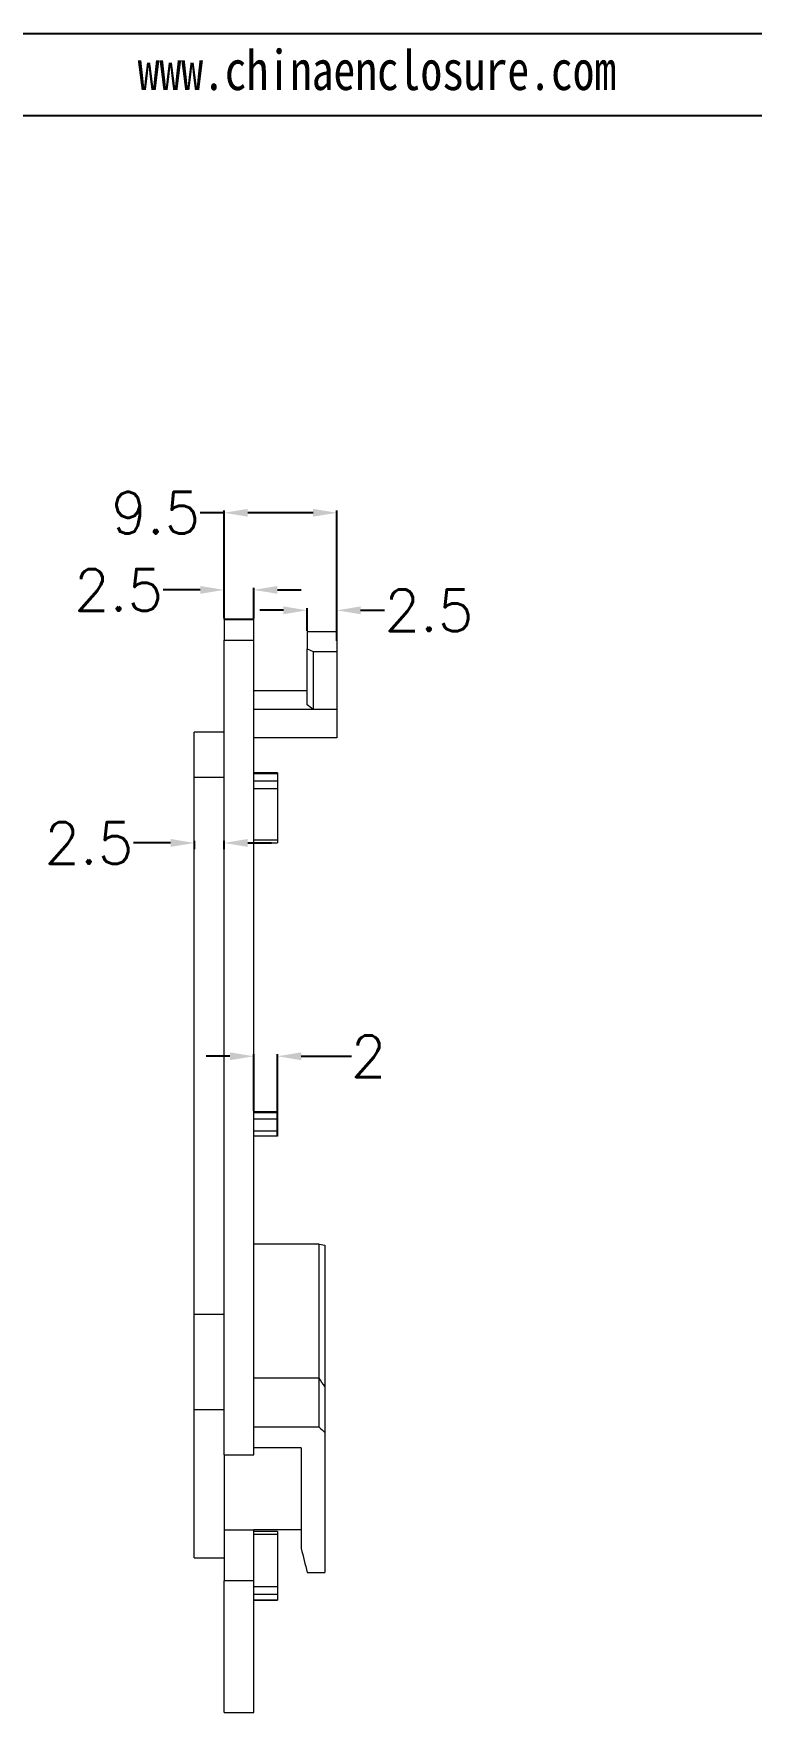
# Model space of a CAD drawing. Header units: inches. Extents: x 1848 to 4019, y 409 to 905.
# Drawn here: x 3600.7 to 3661.1, y 557.5 to 698.8 of the extents above; entities that cross this region are included whole.
import ezdxf

# ---------------------------------------------------------------- set-up
doc = ezdxf.new("R2010")
doc.units = ezdxf.units.IN
doc.layers.add('文字', color=81, linetype='Continuous')
doc.styles.get("Standard").update_dxf_attribs({"font": 'txt', "bigfont": 'gbcbig.shx'})
doc.styles.add('宋体', font='', dxfattribs={"width": 0.8, "height": 3.5})
doc.styles.get('宋体').set_extended_font_data('SimSun')
doc.dimstyles.new('3.5', dxfattribs={"dimtxt": 3.5, "dimasz": 2, "dimexe": 0.18, "dimexo": 0.0625, "dimgap": 0.25, "dimtad": 0, "dimzin": 12, "dimdsep": 46, "dimtxsty": 'Standard', "dimcen": 1, "dimclrd": 3, "dimclre": 3, "dimadec": 0, "dimazin": 0, "dimtfac": 1, "dimtofl": 0, "dimtmove": 0, "dimatfit": 3, "dimfxl": 0, "dimtolj": 1, "dimtzin": 0, "dimarcsym": 0})

# ---------------------------------------------------------------- blocks, each defined once
blk = doc.blocks.new('*D44')
at = {"color": 3, "lineweight": -2, "transparency": 16777216}
for p, q in [((3614.75, 651.98), (3611.62, 651.98)), ((3616.75, 649.57), (3616.75, 652.16)), ((3619.25, 649.57), (3619.25, 652.16)), ((3621.25, 651.98), (3623.25, 651.98))]:
    blk.add_line(p, q, dxfattribs=at)
at = {"color": 3, "transparency": 16777216}
for points in [[(3614.75, 652.31), (3614.75, 651.65), (3616.75, 651.98)], [(3621.25, 652.31), (3621.25, 651.65), (3619.25, 651.98)]]:
    blk.add_solid(points, dxfattribs=at)
at = {"layer": 'Defpoints', "color": 0, "transparency": 16777216}
for p in [(3619.25, 651.98), (3616.75, 649.51), (3619.25, 649.51)]:
    blk.add_point(p, dxfattribs=at)
at = {"color": 0, "transparency": 16777216, "insert": (3607.87, 651.98), "char_height": 3.5, "attachment_point": 5}
blk.add_mtext('\\A1;2.5', dxfattribs=at)
blk = doc.blocks.new('*D45')
at = {"color": 3, "lineweight": -2, "transparency": 16777216}
for p, q in [((3616.75, 658.47), (3614.75, 658.47)), ((3616.75, 649.57), (3616.75, 658.65)), ((3624.25, 658.47), (3618.75, 658.47)), ((3626.25, 648.54), (3626.25, 658.65))]:
    blk.add_line(p, q, dxfattribs=at)
at = {"color": 3, "transparency": 16777216}
for points in [[(3618.75, 658.8), (3618.75, 658.14), (3616.75, 658.47)], [(3624.25, 658.8), (3624.25, 658.14), (3626.25, 658.47)]]:
    blk.add_solid(points, dxfattribs=at)
at = {"layer": 'Defpoints', "color": 0, "transparency": 16777216}
for p in [(3626.25, 658.47), (3616.75, 649.51), (3626.25, 648.48)]:
    blk.add_point(p, dxfattribs=at)
at = {"color": 0, "transparency": 16777216, "insert": (3611, 658.47), "char_height": 3.5, "attachment_point": 5}
blk.add_mtext('\\A1;9.5', dxfattribs=at)
blk = doc.blocks.new('*D46')
at = {"color": 3, "lineweight": -2, "transparency": 16777216}
for p, q in [((3612.25, 630.68), (3609.12, 630.68)), ((3614.25, 630.17), (3614.25, 630.86)), ((3616.75, 630.17), (3616.75, 630.86)), ((3618.75, 630.68), (3620.75, 630.68))]:
    blk.add_line(p, q, dxfattribs=at)
at = {"color": 3, "transparency": 16777216}
for points in [[(3612.25, 631.02), (3612.25, 630.35), (3614.25, 630.68)], [(3618.75, 631.02), (3618.75, 630.35), (3616.75, 630.68)]]:
    blk.add_solid(points, dxfattribs=at)
at = {"layer": 'Defpoints', "color": 0, "transparency": 16777216}
for p in [(3616.75, 630.68), (3614.25, 630.11), (3616.75, 630.11)]:
    blk.add_point(p, dxfattribs=at)
at = {"color": 0, "transparency": 16777216, "insert": (3605.37, 630.68), "char_height": 3.5, "attachment_point": 5}
blk.add_mtext('\\A1;2.5', dxfattribs=at)
blk = doc.blocks.new('*D47')
at = {"color": 3, "lineweight": -2, "transparency": 16777216}
for p, q in [((3621.75, 650.26), (3619.75, 650.26)), ((3623.75, 648.54), (3623.75, 650.44)), ((3626.25, 647.69), (3626.25, 650.44)), ((3628.25, 650.26), (3630.25, 650.26))]:
    blk.add_line(p, q, dxfattribs=at)
at = {"color": 3, "transparency": 16777216}
for points in [[(3621.75, 650.59), (3621.75, 649.93), (3623.75, 650.26)], [(3628.25, 650.59), (3628.25, 649.93), (3626.25, 650.26)]]:
    blk.add_solid(points, dxfattribs=at)
at = {"layer": 'Defpoints', "color": 0, "transparency": 16777216}
for p in [(3626.25, 650.26), (3623.75, 648.48), (3626.25, 647.63)]:
    blk.add_point(p, dxfattribs=at)
at = {"color": 0, "transparency": 16777216, "insert": (3634, 650.26), "char_height": 3.5, "attachment_point": 5}
blk.add_mtext('\\A1;2.5', dxfattribs=at)
blk = doc.blocks.new('*D48')
at = {"color": 3, "lineweight": -2, "transparency": 16777216}
for p, q in [((3617.25, 612.73), (3615.25, 612.73)), ((3619.25, 608.13), (3619.25, 612.91)), ((3621.25, 606.06), (3621.25, 612.91)), ((3623.25, 612.73), (3627.49, 612.73))]:
    blk.add_line(p, q, dxfattribs=at)
at = {"color": 3, "transparency": 16777216}
for points in [[(3617.25, 613.06), (3617.25, 612.4), (3619.25, 612.73)], [(3623.25, 613.06), (3623.25, 612.4), (3621.25, 612.73)]]:
    blk.add_solid(points, dxfattribs=at)
at = {"layer": 'Defpoints', "color": 0, "transparency": 16777216}
for p in [(3619.25, 612.73), (3619.25, 608.07), (3621.25, 606)]:
    blk.add_point(p, dxfattribs=at)
at = {"color": 0, "transparency": 16777216, "insert": (3628.91, 612.73), "char_height": 3.5, "attachment_point": 5}
blk.add_mtext('\\A1;2', dxfattribs=at)

msp = doc.modelspace()

# ---------------------------------------------------------------- linework, layer by layer
for p, q in [((3423.462, 698.799), (3832.193, 698.799)), ((3434.038, 691.918), (3825.312, 691.918))]:
    msp.add_line(p, q)
at = {"color": 7, "linetype": 'Continuous', "lineweight": 15}
for p, q in [((3619.247, 649.509), (3616.747, 649.509)), ((3616.747, 649.476), (3616.747, 649.509)), ((3616.747, 649.476), (3619.247, 649.476)), ((3616.747, 649.476), (3616.747, 647.755)), ((3619.247, 649.476), (3619.247, 649.509)), ((3619.247, 647.755), (3619.247, 649.476)), ((3616.747, 579.198), (3616.747, 647.755)), ((3616.747, 647.755), (3619.247, 647.755)), ((3619.247, 579.198), (3619.247, 647.755)), ((3623.747, 648.479), (3626.247, 648.479)), ((3623.747, 648.479), (3623.747, 647.019)), ((3626.247, 648.479), (3626.247, 646.783)), ((3623.747, 647.019), (3624.247, 646.783)), ((3623.747, 642.312), (3623.747, 647.019)), ((3624.247, 646.783), (3626.247, 646.783)), ((3624.247, 646.783), (3624.247, 641.921)), ((3626.247, 646.783), (3626.247, 641.921)), ((3623.747, 643.488), (3619.247, 643.488)), ((3624.247, 641.921), (3619.247, 641.921)), ((3626.247, 641.921), (3624.247, 641.921)), ((3626.247, 641.921), (3626.247, 639.52)), ((3616.747, 640.009), (3614.247, 640.009)), ((3614.247, 636.208), (3614.247, 640.009)), ((3626.247, 639.52), (3619.247, 639.52)), ((3614.247, 636.208), (3616.747, 636.208)), ((3614.247, 591.009), (3614.247, 636.208)), ((3621.247, 636.584), (3619.247, 636.584)), ((3619.247, 635.911), (3621.247, 635.911)), ((3621.247, 636.584), (3621.247, 636.496)), ((3621.247, 636.496), (3621.247, 635.911)), ((3621.247, 635.911), (3621.247, 635.25)), ((3621.247, 635.25), (3619.247, 635.25)), ((3621.247, 635.25), (3621.247, 630.936)), ((3619.247, 630.936), (3621.247, 630.936)), ((3619.247, 630.692), (3621.247, 630.692)), ((3621.247, 630.936), (3621.247, 630.692)), ((3621.247, 608.068), (3619.247, 608.068)), ((3619.247, 607.996), (3621.247, 607.996)), ((3621.247, 608.068), (3621.247, 607.996)), ((3621.247, 607.996), (3621.247, 607.439)), ((3621.247, 607.439), (3619.247, 607.439)), ((3621.247, 607.439), (3621.247, 606.455)), ((3621.247, 606.455), (3621.247, 605.998)), ((3621.247, 605.998), (3619.247, 605.998)), ((3624.747, 596.915), (3619.247, 596.915)), ((3624.747, 585.653), (3624.747, 596.915)), ((3624.747, 596.915), (3625.247, 596.829)), ((3625.247, 596.829), (3625.247, 584.899)), ((3616.747, 591.009), (3614.247, 591.009)), ((3614.247, 583.009), (3614.247, 591.009)), ((3624.747, 585.653), (3619.247, 585.653)), ((3624.747, 581.516), (3624.747, 585.653)), ((3625.247, 584.914), (3625.247, 581.079)), ((3614.247, 583.009), (3616.747, 583.009)), ((3614.247, 570.509), (3614.247, 583.009)), ((3624.747, 581.516), (3619.247, 581.516)), ((3625.247, 581.079), (3625.247, 569.292)), ((3623.247, 579.786), (3619.247, 579.786)), ((3623.247, 579.786), (3623.247, 571.316)), ((3616.747, 579.198), (3619.247, 579.198)), ((3616.747, 579.198), (3616.747, 572.863)), ((3616.747, 572.863), (3619.247, 572.863)), ((3616.747, 572.863), (3616.747, 568.578)), ((3623.247, 572.863), (3619.247, 572.863)), ((3619.247, 568.578), (3619.247, 572.863)), ((3621.247, 572.749), (3619.247, 572.749)), ((3621.247, 572.749), (3621.247, 572.492)), ((3621.247, 572.492), (3621.247, 568.117)), ((3614.247, 570.509), (3616.747, 570.509)), ((3619.247, 568.578), (3616.747, 568.578)), ((3616.747, 557.509), (3616.747, 568.578)), ((3619.247, 557.509), (3619.247, 568.578)), ((3621.247, 568.117), (3621.247, 567.422)), ((3623.747, 569.292), (3625.247, 569.292)), ((3619.247, 566.996), (3621.247, 566.996)), ((3619.247, 566.952), (3621.247, 566.952)), ((3621.247, 567.422), (3621.247, 566.996)), ((3621.247, 566.996), (3621.247, 566.952)), ((3616.747, 557.509), (3619.247, 557.509))]:
    msp.add_line(p, q, dxfattribs=at)
at = {"color": 8, "linetype": 'Continuous', "lineweight": 15}
for p, q in [((3621.247, 636.496), (3619.247, 636.496)), ((3619.247, 606.455), (3621.247, 606.455)), ((3621.247, 572.492), (3619.247, 572.492)), ((3619.247, 568.117), (3621.247, 568.117)), ((3621.247, 567.422), (3619.247, 567.422))]:
    msp.add_line(p, q, dxfattribs=at)
at = {"color": 7, "linetype": 'Continuous', "lineweight": 15}
for centre, major_axis, ratio, start_param, end_param in [((3623.666, 603.509), (-3.524, 39.984), 0.3216124, 5.9721324, 6.0096462), ((3629.945, 603.509), (42.811, -42.811), 0.3238507, 4.9098196, 4.9209985), ((3623.214, 603.509), (-5.338, 44.996), 0.1170929, 2.3540778, 2.4208044)]:
    msp.add_ellipse(centre, major_axis=major_axis, ratio=ratio, start_param=start_param, end_param=end_param, dxfattribs=at)
msp.add_open_spline([(3625.247, 584.914), (3625.08, 585.16), (3624.913, 585.406), (3624.747, 585.653)], degree=3, dxfattribs=at)

# ---------------------------------------------------------------- texts
at = {"layer": '文字', "color": 0, "insert": (3609.486, 697.412), "char_height": 3.36404, "width": 59.10304, "attachment_point": 1, "style": '宋体'}
msp.add_mtext('www.chinaenclosure.com', dxfattribs=at)

# ---------------------------------------------------------------- dimensions: what is measured, and where the dimension line sits
for base, p1, p2, picture, middle in [((3626.247, 658.469), (3616.747, 649.509), (3626.247, 648.479), '*D45', (3610.997, 658.469)), ((3619.247, 651.981), (3616.747, 649.509), (3619.247, 649.509), '*D44', (3607.872, 651.981)), ((3626.247, 650.261), (3623.747, 648.479), (3626.247, 647.631), '*D47', (3633.997, 650.261)), ((3616.747, 630.683), (3614.247, 630.111), (3616.747, 630.111), '*D46', (3605.372, 630.683)), ((3619.247, 612.73), (3621.247, 605.998), (3619.247, 608.068), '*D48', (3628.908, 612.73))]:
    dim = msp.add_linear_dim(base=base, p1=p1, p2=p2, dimstyle='3.5')
    dim.commit()
    dim.dimension.update_dxf_attribs({"geometry": picture, "text_midpoint": middle, "dimtype": 160})

doc.saveas('drawing.dxf')
